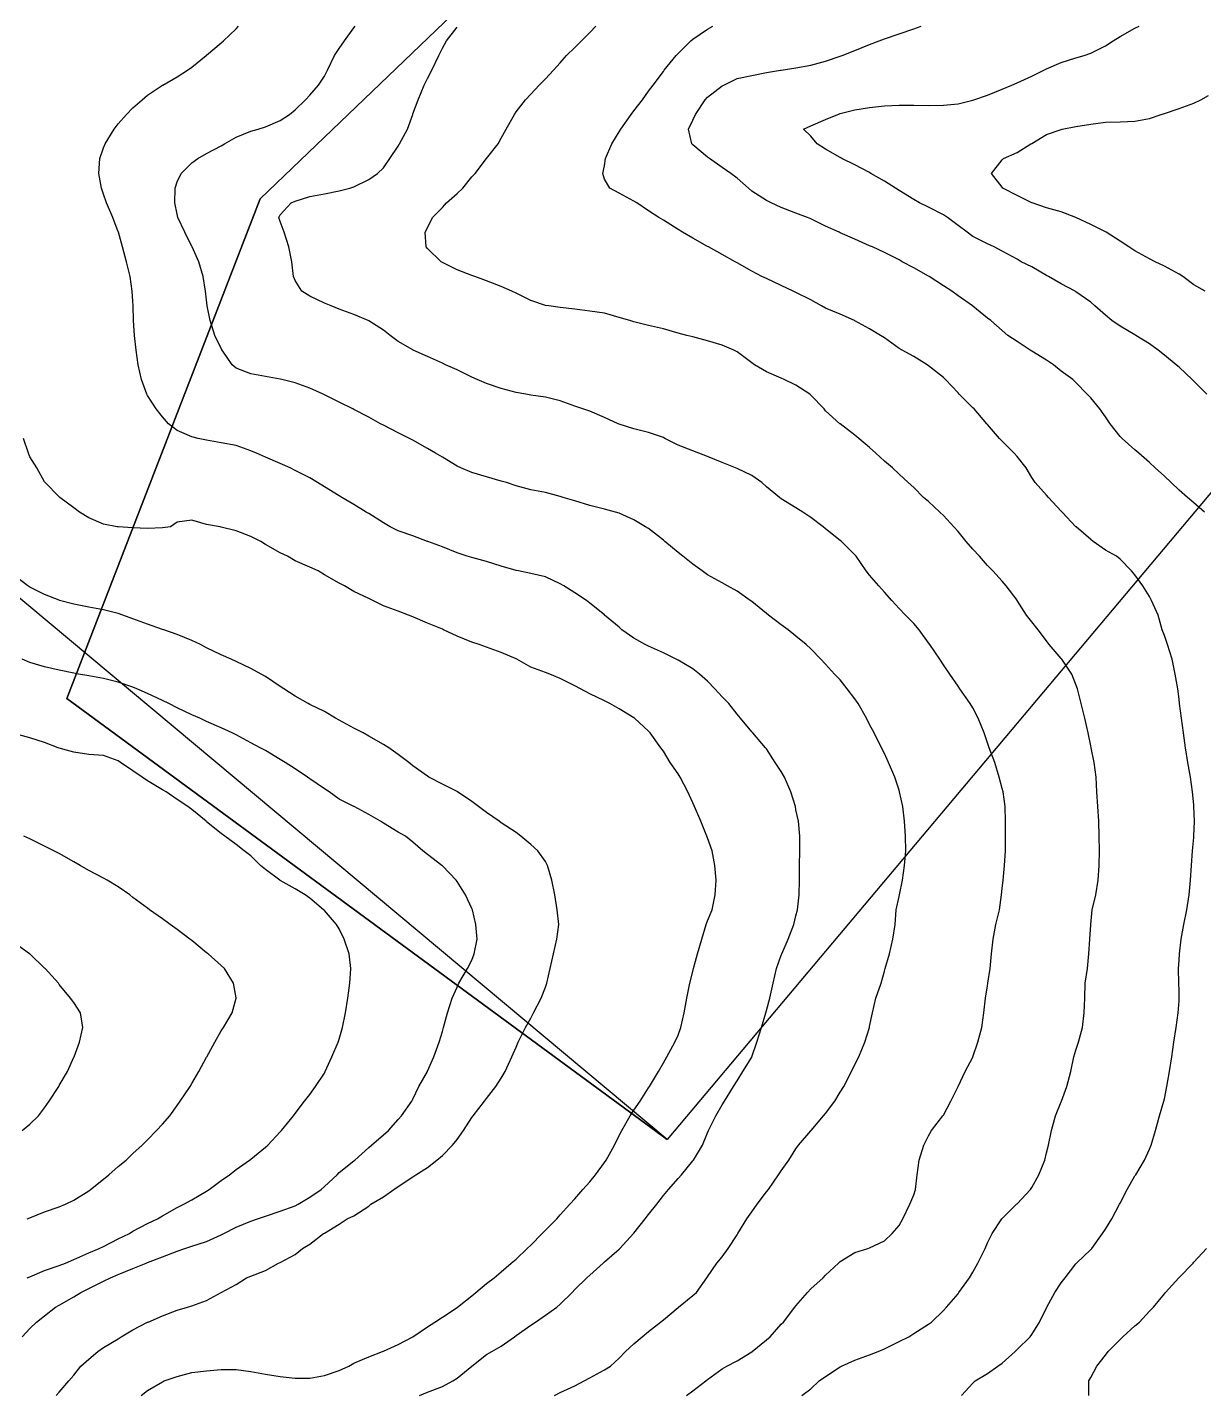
# Model space of a CAD drawing. Extents: x -280806 to 176394, y -263086 to 194114.
# Drawn here: x 23831 to 103868, y -263086 to -169927 of the extents above; entities that cross this region are included whole.
import ezdxf

# ---------------------------------------------------------------- set-up
doc = ezdxf.new("R2010")
doc.units = 0

msp = doc.modelspace()

# ---------------------------------------------------------------- linework, layer by layer
at = {"layer": 'CONTOURS'}
for points in [[(50514.565, -263085.8035, 484632), (51064.9118, -262840.3481, 484632), (52067.521, -262456.5134, 484632), (52784.502, -262083.1639, 484632), (53070.1606, -261903.7891, 484632), (54068.8987, -261080.5243, 484632), (54072.8002, -261077.2934, 484632), (55075.4398, -260294.1403, 484632), (55431.1109, -260077.9152, 484632), (56078.0489, -259718.1293, 484632), (56968.8269, -259075.2756, 484632), (57080.6885, -258997.1249, 484632), (58083.3281, -258280.3572, 484632), (58401.7526, -258072.636, 484632), (59085.9372, -257598.3977, 484632), (59847.0533, -257069.9964, 484632), (60088.5768, -256849.9308, 484632), (60908.0011, -256067.3873, 484632), (61091.2164, -255867.0727, 484632), (61894.5473, -255064.7477, 484632), (62093.856, -254876.0765, 484632), (63001.5504, -254062.1081, 484632), (63096.4651, -253984.6279, 484632), (64099.1047, -253108.9985, 484632), (64149.6406, -253059.499, 484632), (65075.9582, -252056.8594, 484632), (65101.7443, -252025.5564, 484632), (65864.0796, -251054.2198, 484632), (66104.3839, -250748.8102, 484632), (66667.0142, -250051.5802, 484632), (67106.993, -249457.8298, 484632), (67456.6596, -249048.971, 484632), (68109.6326, -248304.7104, 484632), (68347.529, -248046.3314, 484632), (69112.2722, -247109.7115, 484632), (69162.7776, -247043.6918, 484632), (69759.1493, -246041.0522, 484632), (70114.9118, -245194.7446, 484632), (70180.901, -245038.4431, 484632), (70684.705, -244035.8035, 484632), (71117.521, -243291.6343, 484632), (71261.9047, -243033.1639, 484632), (71872.0838, -242030.5243, 484632), (72120.1606, -241648.3356, 484632), (72522.527, -241027.9152, 484632), (73122.8002, -240039.5098, 484632), (73130.3592, -240025.2756, 484632), (73475.8805, -239022.636, 484632), (73786.746, -238019.9964, 484632), (74083.164, -237017.3873, 484632), (74125.4398, -236860.7201, 484632), (74359.8919, -236014.7477, 484632), (74566.973, -235012.1081, 484632), (74805.2352, -234009.499, 484632), (75128.0489, -233105.8889, 484632), (75168.9835, -233006.8594, 484632), (75603.354, -232004.2198, 484632), (75984.2321, -231001.5802, 484632), (76130.6885, -230413.2857, 484632), (76234.7777, -229998.971, 484632), (76338.1354, -228996.3314, 484632), (76360.9954, -227993.6918, 484632), (76369.865, -226991.0522, 484632), (76402.631, -225988.4431, 484632), (76384.404, -224985.8035, 484632), (76294.7318, -223983.1639, 484632), (76130.6885, -223201.23, 484632), (76089.1747, -222980.5243, 484632), (75788.0933, -221977.9152, 484632), (75353.7228, -220975.2756, 484632), (75128.0489, -220596.013, 484632), (74723.9755, -219972.636, 484632), (74125.4398, -219050.8294, 484632), (74059.0543, -218969.9964, 484632), (73194.9463, -217967.3873, 484632), (73122.8002, -217886.5238, 484632), (72358.0874, -216964.7477, 484632), (72120.1606, -216690.5801, 484632), (71566.4304, -215962.1081, 484632), (71117.521, -215503.3841, 484632), (70618.4414, -214959.499, 484632), (70114.9118, -214452.1594, 484632), (69574.8977, -213956.8594, 484632), (69112.2722, -213595.6714, 484632), (68109.6326, -213022.2511, 484632), (67975.7645, -212954.2198, 484632), (67106.993, -212518.6301, 484632), (66104.3839, -212063.4113, 484632), (65864.8111, -211951.5802, 484632), (65101.7443, -211524.7382, 484632), (64275.0962, -210948.971, 484632), (64099.1047, -210760.1474, 484632), (63110.5164, -209946.3314, 484632), (63096.4651, -209935.0843, 484632), (62093.856, -209132.6069, 484632), (61867.1153, -208943.6918, 484632), (61091.2164, -208426.5682, 484632), (60330.9842, -207941.0522, 484632), (60088.5768, -207821.8754, 484632), (59085.9372, -207326.5754, 484632), (58083.3281, -207099.4994, 484632), (57247.3836, -206938.4431, 484632), (57080.6885, -206909.0909, 484632), (56078.0489, -206620.5062, 484632), (55075.4398, -206290.9565, 484632), (54072.8002, -206025.3538, 484632), (53758.1551, -205935.8035, 484632), (53070.1606, -205694.3714, 484632), (52067.521, -205299.625, 484632), (51087.3146, -204933.1639, 484632), (51064.9118, -204924.2638, 484632), (50062.2722, -204543.599, 484632), (49059.6326, -204213.2263, 484632), (48511.7242, -203930.5243, 484632), (48056.993, -203655.168, 484632), (47054.3839, -203015.3928, 484632), (46890.3406, -202927.9152, 484632), (46051.7443, -202418.2896, 484632), (45221.1338, -201925.2756, 484632), (45049.1047, -201823.6553, 484632), (44046.4651, -201214.0553, 484632), (43576.6769, -200922.636, 484632), (43043.856, -200602.5046, 484632), (42041.2164, -200087.2097, 484632), (41705.3878, -199919.9964, 484632), (41038.5768, -199622.9078, 484632), (40035.9372, -199183.5996, 484632), (39416.0654, -198917.3873, 484632), (39033.3281, -198762.8232, 484632), (38030.6885, -198388.8336, 484632), (37028.0489, -198204.7649, 484632), (36025.4398, -198040.0205, 484632), (35448.0266, -197914.7477, 484632), (35022.8002, -197812.3349, 484632), (34020.1606, -197377.3243, 484632), (33434.5483, -196912.1081, 484632), (33017.521, -196435.3704, 484632), (32589.1855, -195909.499, 484632), (32014.9118, -194990.3441, 484632), (31967.424, -194906.8594, 484632), (31593.7392, -193904.2198, 484632), (31376.7826, -192901.5802, 484632), (31223.8339, -191898.971, 484632), (31108.589, -190896.3314, 484632), (31054.7309, -189893.6918, 484632), (31034.2788, -188891.0522, 484632), (31012.2722, -188566.2878, 484632), (30968.2286, -187888.4431, 484632), (30822.9, -186885.8035, 484632), (30567.9958, -185883.1639, 484632), (30295.2302, -184880.5243, 484632), (30020.5445, -183877.9152, 484632), (30009.6326, -183849.8736, 484632), (29656.5828, -182875.2756, 484632), (29223.4925, -181872.636, 484632), (29006.993, -181287.6943, 484632), (28865.7182, -180869.9964, 484632), (28698.3221, -179867.3873, 484632), (28770.6206, -178864.7477, 484632), (29006.993, -178127.9546, 484632), (29116.9039, -177862.1081, 484632), (29732.7828, -176859.499, 484632), (30009.6326, -176490.8738, 484632), (30569.4588, -175856.8594, 484632), (31012.2722, -175399.3546, 484632), (31640.1602, -174854.2198, 484632), (32014.9118, -174547.1033, 484632), (33017.521, -173864.5646, 484632), (33037.3939, -173851.5802, 484632), (34020.1606, -173291.2968, 484632), (34726.7174, -172848.971, 484632), (35022.8002, -172626.9547, 484632), (36006.847, -171846.3314, 484632), (36025.4398, -171831.1524, 484632), (37028.0489, -170982.9245, 484632), (37186.8802, -170843.6918, 484632), (38030.6885, -170023.5055, 484632), (38192.2934, -169841.0522, 484632)], [(59695.019, -263085.8035, 481584), (60088.5768, -262866.0122, 481584), (61091.2164, -262408.2941, 481584), (61707.7963, -262083.1639, 481584), (62093.856, -261870.3221, 481584), (63096.4651, -261319.7923, 481584), (63498.3439, -261080.5243, 481584), (64099.1047, -260536.6392, 481584), (64540.8818, -260077.9152, 481584), (65101.7443, -259554.2383, 481584), (65660.2294, -259075.2756, 481584), (66104.3839, -258713.3561, 481584), (66911.6772, -258072.636, 481584), (67106.993, -257922.4915, 481584), (68109.6326, -257094.2585, 481584), (68140.9356, -257069.9964, 481584), (69112.2722, -256264.349, 481584), (69350.0162, -256067.3873, 481584), (70071.1121, -255064.7477, 481584), (70114.9118, -254999.9167, 481584), (70745.4821, -254062.1081, 481584), (71117.521, -253636.211, 481584), (71519.9789, -253059.499, 481584), (72120.1606, -252128.3045, 481584), (72164.2956, -252056.8594, 481584), (72788.9222, -251054.2198, 481584), (73122.8002, -250560.6571, 481584), (73486.2132, -250051.5802, 481584), (74125.4398, -249216.733, 481584), (74256.6866, -249048.971, 481584), (74949.1922, -248046.3314, 481584), (75128.0489, -247779.8448, 481584), (75633.2549, -247043.6918, 481584), (76130.6885, -246287.5135, 481584), (76307.9297, -246041.0522, 481584), (77133.3281, -245064.7474, 481584), (77154.847, -245038.4431, 481584), (78004.8427, -244035.8035, 481584), (78135.9372, -243871.0591, 481584), (78774.737, -243033.1639, 481584), (79138.5768, -242433.2261, 481584), (79396.8948, -242030.5243, 481584), (79917.036, -241027.9152, 481584), (80141.2164, -240547.5504, 481584), (80403.0091, -240025.2756, 481584), (80816.7142, -239022.636, 481584), (81126.6653, -238019.9964, 481584), (81143.856, -237947.2406, 481584), (81342.2808, -237017.3873, 481584), (81566.4917, -236014.7477, 481584), (81920.2121, -235012.1081, 481584), (82146.4651, -234177.1999, 481584), (82190.0515, -234009.499, 481584), (82486.2562, -233006.8594, 481584), (82722.3847, -232004.2198, 481584), (82875.6382, -231001.5802, 481584), (82958.6047, -229998.971, 481584), (83149.1047, -229108.8026, 481584), (83174.4031, -228996.3314, 481584), (83372.645, -227993.6918, 481584), (83517.1507, -226991.0522, 481584), (83600.2392, -225988.4431, 481584), (83587.2547, -224985.8035, 481584), (83520.2292, -223983.1639, 481584), (83395.7489, -222980.5243, 481584), (83183.3947, -221977.9152, 481584), (83149.1047, -221870.4732, 481584), (82854.546, -220975.2756, 481584), (82428.3137, -219972.636, 481584), (82146.4651, -219375.5938, 481584), (81958.3426, -218969.9964, 481584), (81460.4213, -217967.3873, 481584), (81143.856, -217381.1654, 481584), (80927.9052, -216964.7477, 481584), (80368.902, -215962.1081, 481584), (80141.2164, -215641.6414, 481584), (79623.2088, -214959.499, 481584), (79138.5768, -214345.3574, 481584), (78761.2344, -213956.8594, 481584), (78135.9372, -213280.2643, 481584), (77821.4141, -212954.2198, 481584), (77133.3281, -212250.8328, 481584), (76819.3536, -211951.5802, 481584), (76130.6885, -211383.4634, 481584), (75590.8572, -210948.971, 481584), (75128.0489, -210616.3733, 481584), (74267.5985, -209946.3314, 481584), (74125.4398, -209838.4932, 481584), (73122.8002, -209027.6947, 481584), (73014.6876, -208943.6918, 481584), (72120.1606, -208311.8719, 481584), (71461.3963, -207941.0522, 481584), (71117.521, -207753.9355, 481584), (70114.9118, -207195.3895, 481584), (69747.5974, -206938.4431, 481584), (69112.2722, -206470.9104, 481584), (68431.7148, -205935.8035, 481584), (68109.6326, -205681.2041, 481584), (67211.1127, -204933.1639, 481584), (67106.993, -204840.5657, 481584), (66104.3839, -204057.9002, 481584), (65900.2289, -203930.5243, 481584), (65101.7443, -203464.3937, 481584), (64099.1047, -203004.4505, 481584), (63853.375, -202927.9152, 481584), (63096.4651, -202724.0345, 481584), (62093.856, -202476.0797, 481584), (61091.2164, -202169.3899, 481584), (60286.2701, -201925.2756, 481584), (60088.5768, -201864.8033, 481584), (59085.9372, -201606.089, 481584), (58083.3281, -201403.9457, 481584), (57080.6885, -201146.0544, 481584), (56422.5643, -200922.636, 481584), (56078.0489, -200818.1506, 481584), (55075.4398, -200530.6022, 481584), (54072.8002, -200233.3308, 481584), (53322.535, -199919.9964, 481584), (53070.1606, -199794.5102, 481584), (52067.521, -199185.6418, 481584), (51600.5674, -198917.3873, 481584), (51064.9118, -198594.8784, 481584), (50062.2722, -198039.3499, 481584), (49824.132, -197914.7477, 481584), (49059.6326, -197533.0466, 481584), (48056.993, -197018.7576, 481584), (47859.2998, -196912.1081, 481584), (47054.3839, -196467.8316, 481584), (46051.7443, -195945.4958, 481584), (45974.9652, -195909.499, 481584), (45049.1047, -195447.8489, 481584), (44046.4651, -194949.7447, 481584), (43952.8001, -194906.8594, 481584), (43043.856, -194483.797, 481584), (42041.2164, -194136.0811, 481584), (41138.4598, -193904.2198, 481584), (41038.5768, -193880.8111, 481584), (40035.9372, -193699.7294, 481584), (39033.3281, -193522.854, 481584), (38030.6885, -193133.411, 481584), (37761.7939, -192901.5802, 481584), (37079.621, -191898.971, 481584), (37028.0489, -191800.033, 481584), (36593.6174, -190896.3314, 481584), (36277.296, -189893.6918, 481584), (36071.9522, -188891.0522, 481584), (36025.4398, -188472.7142, 481584), (35957.3474, -187888.4431, 481584), (35802.631, -186885.8035, 481584), (35498.2272, -185883.1639, 481584), (35036.76, -184880.5243, 481584), (35022.8002, -184856.4146, 481584), (34544.7518, -183877.9152, 481584), (34074.1711, -182875.2756, 481584), (34020.1606, -182652.863, 481584), (33858.3727, -181872.636, 481584), (33884.9818, -180869.9964, 481584), (34020.1606, -180450.043, 481584), (34284.6355, -179867.3873, 481584), (35022.8002, -179146.0781, 481584), (35439.5227, -178864.7477, 481584), (36025.4398, -178505.1446, 481584), (37028.0489, -177983.0527, 481584), (37250.6748, -177862.1081, 481584), (38030.6885, -177409.1753, 481584), (39033.3281, -176992.5137, 481584), (39534.0535, -176859.499, 481584), (40035.9372, -176702.5879, 481584), (41038.5768, -176273.399, 481584), (41677.529, -175856.8594, 481584), (42041.2164, -175543.403, 481584), (42744.1766, -174854.2198, 481584), (43043.856, -174533.814, 481584), (43634.4974, -173851.5802, 481584), (44046.4651, -173243.2603, 481584), (44253.211, -172848.971, 481584), (44737.8734, -171846.3314, 481584), (45049.1047, -171365.0827, 481584), (45404.1358, -170843.6918, 481584), (46051.7443, -169957.9126, 481584), (46136.753, -169841.0522, 481584)], [(68682.3823, -263085.8035, 478536), (69112.2722, -262748.3594, 478536), (69988.5113, -262083.1639, 478536), (70114.9118, -261976.1182, 478536), (71117.521, -261254.7175, 478536), (71424.8203, -261080.5243, 478536), (72120.1606, -260720.4031, 478536), (73122.8002, -260101.2019, 478536), (73153.7983, -260077.9152, 478536), (74125.4398, -259296.2861, 478536), (74362.4827, -259075.2756, 478536), (75128.0489, -258211.5029, 478536), (75270.7258, -258072.636, 478536), (76060.2492, -257069.9964, 478536), (76130.6885, -256970.9059, 478536), (76916.6153, -256067.3873, 478536), (77133.3281, -255813.2755, 478536), (77973.6007, -255064.7477, 478536), (78135.9372, -254881.7153, 478536), (79018.3027, -254062.1081, 478536), (79138.5768, -253945.2782, 478536), (80141.2164, -253332.8131, 478536), (81017.5774, -253059.499, 478536), (81143.856, -253019.753, 478536), (82146.4651, -252545.0575, 478536), (82670.965, -252056.8594, 478536), (83149.1047, -251506.6344, 478536), (83393.0666, -251054.2198, 478536), (83878.8264, -250051.5802, 478536), (84151.7443, -249406.9891, 478536), (84261.7771, -249048.971, 478536), (84382.8437, -248046.3314, 478536), (84522.3202, -247043.6918, 478536), (84818.9515, -246041.0522, 478536), (85154.3839, -245394.0838, 478536), (85362.6233, -245038.4431, 478536), (86125.812, -244035.8035, 478536), (86156.993, -243981.4272, 478536), (86673.5071, -243033.1639, 478536), (87159.6326, -242030.5853, 478536), (87159.6631, -242030.5243, 478536), (87645.6058, -241027.9152, 478536), (88162.2722, -240044.2646, 478536), (88171.8734, -240025.2756, 478536), (88508.2812, -239022.636, 478536), (88766.2334, -238019.9964, 478536), (88909.7028, -237017.3873, 478536), (89024.0942, -236014.7477, 478536), (89164.9118, -235186.6366, 478536), (89191.7342, -235012.1081, 478536), (89333.4967, -234009.499, 478536), (89429.783, -233006.8594, 478536), (89554.3548, -232004.2198, 478536), (89739.0941, -231001.5802, 478536), (89986.4088, -229998.971, 478536), (90121.9838, -228996.3314, 478536), (90167.521, -228560.9856, 478536), (90227.4446, -227993.6918, 478536), (90324.7673, -226991.0522, 478536), (90394.8408, -225988.4431, 478536), (90378.0158, -224985.8035, 478536), (90395.298, -223983.1639, 478536), (90367.4698, -222980.5243, 478536), (90228.3895, -221977.9152, 478536), (90167.521, -221746.9073, 478536), (89964.2498, -220975.2756, 478536), (89661.5834, -219972.636, 478536), (89284.8811, -218969.9964, 478536), (89164.9118, -218646.3902, 478536), (88926.6192, -217967.3873, 478536), (88534.2806, -216964.7477, 478536), (88162.2722, -216263.8601, 478536), (87984.7872, -215962.1081, 478536), (87269.574, -214959.499, 478536), (87159.6326, -214792.4686, 478536), (86588.6203, -213956.8594, 478536), (86156.993, -213321.1685, 478536), (85910.8975, -212954.2198, 478536), (85231.3154, -211951.5802, 478536), (85154.3839, -211842.0046, 478536), (84508.3298, -210948.971, 478536), (84151.7443, -210523.1045, 478536), (83588.6568, -209946.3314, 478536), (83149.1047, -209497.7268, 478536), (82646.2152, -208943.6918, 478536), (82146.4651, -208379.0194, 478536), (81763.301, -207941.0522, 478536), (81143.856, -207215.5673, 478536), (80908.4285, -206938.4431, 478536), (80223.6343, -205935.8035, 478536), (80141.2164, -205844.2111, 478536), (79232.0894, -204933.1639, 478536), (79138.5768, -204853.3978, 478536), (78135.9372, -204059.0585, 478536), (77977.045, -203930.5243, 478536), (77133.3281, -203295.4126, 478536), (76593.6492, -202927.9152, 478536), (76130.6885, -202638.5381, 478536), (75128.0489, -202018.1786, 478536), (74998.265, -201925.2756, 478536), (74125.4398, -201202.1681, 478536), (73805.9179, -200922.636, 478536), (73122.8002, -200438.4307, 478536), (72120.1606, -199965.8078, 478536), (72004.9462, -199919.9964, 478536), (71117.521, -199553.2001, 478536), (70114.9118, -199146.0482, 478536), (69518.9364, -198917.3873, 478536), (69112.2722, -198752.7038, 478536), (68109.6326, -198368.5949, 478536), (67215.959, -197914.7477, 478536), (67106.993, -197857.6891, 478536), (66104.3839, -197515.2768, 478536), (65101.7443, -197263.8473, 478536), (64099.1047, -196946.1542, 478536), (64033.3594, -196912.1081, 478536), (63096.4651, -196499.4089, 478536), (62093.856, -196069.4275, 478536), (61627.1462, -195909.499, 478536), (61091.2164, -195707.7518, 478536), (60088.5768, -195355.9212, 478536), (59085.9372, -195104.004, 478536), (58083.3281, -194968.429, 478536), (57749.4502, -194906.8594, 478536), (57080.6885, -194782.5314, 478536), (56078.0489, -194517.3554, 478536), (55075.4398, -194175.0955, 478536), (54434.994, -193904.2198, 478536), (54072.8002, -193751.4845, 478536), (53070.1606, -193247.9854, 478536), (52278.7169, -192901.5802, 478536), (52067.521, -192796.1498, 478536), (51064.9118, -192332.0614, 478536), (50086.8391, -191898.971, 478536), (50062.2722, -191887.1448, 478536), (49059.6326, -191313.5417, 478536), (48509.4686, -190896.3314, 478536), (48056.993, -190552.9742, 478536), (47054.3839, -189906.3106, 478536), (47027.653, -189893.6918, 478536), (46051.7443, -189480.8098, 478536), (45049.1047, -189108.4966, 478536), (44493.4848, -188891.0522, 478536), (44046.4651, -188709.5438, 478536), (43043.856, -188234.3911, 478536), (42516.0034, -187888.4431, 478536), (42041.2164, -187152.3206, 478536), (41927.8003, -186885.8035, 478536), (41817.2189, -185883.1639, 478536), (41614.9231, -184880.5243, 478536), (41295.005, -183877.9152, 478536), (41038.5768, -183137.9827, 478536), (40941.498, -182875.2756, 478536), (41038.5768, -182698.6135, 478536), (41782.9898, -181872.636, 478536), (42041.2164, -181752.5448, 478536), (43043.856, -181449.0554, 478536), (44046.4651, -181270.0769, 478536), (45049.1047, -181062.8129, 478536), (45765.8114, -180869.9964, 478536), (46051.7443, -180773.2529, 478536), (47054.3839, -180279.2635, 478536), (47663.1305, -179867.3873, 478536), (48056.993, -179500.9872, 478536), (48490.7844, -178864.7477, 478536), (49059.6326, -178009.235, 478536), (49161.893, -177862.1081, 478536), (49703.1874, -176859.499, 478536), (50049.1658, -175856.8594, 478536), (50062.2722, -175821.2892, 478536), (50410.933, -174854.2198, 478536), (50840.3657, -173851.5802, 478536), (51064.9118, -173415.259, 478536), (51341.274, -172848.971, 478536), (51833.5565, -171846.3314, 478536), (52067.521, -171332.4082, 478536), (52341.5057, -170843.6918, 478536), (53070.1606, -169912.345, 478536)], [(76532.6892, -263085.8035, 475488), (77133.3281, -262625.7689, 475488), (77702.5116, -262083.1639, 475488), (78135.9372, -261788.6662, 475488), (79138.5768, -261135.6322, 475488), (79238.4598, -261080.5243, 475488), (80141.2164, -260672.4581, 475488), (81143.856, -260312.855, 475488), (81714.4721, -260077.9152, 475488), (82146.4651, -259892.8406, 475488), (83149.1047, -259397.8454, 475488), (83800.6147, -259075.2756, 475488), (84151.7443, -258855.149, 475488), (85154.3839, -258220.8907, 475488), (85358.417, -258072.636, 475488), (86156.993, -257298.3221, 475488), (86371.176, -257069.9964, 475488), (87159.6326, -256148.1593, 475488), (87220.044, -256067.3873, 475488), (87939.4025, -255064.7477, 475488), (88162.2722, -254676.402, 475488), (88499.2591, -254062.1081, 475488), (89002.362, -253059.499, 475488), (89164.9118, -252671.0009, 475488), (89476.5394, -252056.8594, 475488), (90130.3658, -251054.2198, 475488), (90167.521, -251016.1807, 475488), (91131.7862, -250051.5802, 475488), (91170.1606, -250021.344, 475488), (92083.2804, -249048.971, 475488), (92172.8002, -248912.573, 475488), (92666.3933, -248046.3314, 475488), (93053.6417, -247043.6918, 475488), (93175.4398, -246552.3542, 475488), (93320.1893, -246041.0522, 475488), (93522.1802, -245038.4431, 475488), (93794.3057, -244035.8035, 475488), (94178.0489, -243087.3574, 475488), (94202.5548, -243033.1639, 475488), (94569.7169, -242030.5243, 475488), (94843.5797, -241027.9152, 475488), (95040.4195, -240025.2756, 475488), (95180.6885, -239555.9141, 475488), (95364.1781, -239022.636, 475488), (95622.2827, -238019.9964, 475488), (95741.0938, -237017.3873, 475488), (95775.2618, -236014.7477, 475488), (95813.4228, -235012.1081, 475488), (95955.8863, -234009.499, 475488), (96060.9204, -233006.8594, 475488), (96127.9154, -232004.2198, 475488), (96183.3281, -231029.195, 475488), (96184.9435, -231001.5802, 475488), (96281.9614, -229998.971, 475488), (96525.4966, -228996.3314, 475488), (96701.7014, -227993.6918, 475488), (96770.4034, -226991.0522, 475488), (96772.9332, -225988.4431, 475488), (96768.2698, -224985.8035, 475488), (96737.2411, -223983.1639, 475488), (96665.8265, -222980.5243, 475488), (96612.456, -221977.9152, 475488), (96559.7256, -220975.2756, 475488), (96420.1577, -219972.636, 475488), (96210.5162, -218969.9964, 475488), (96183.3281, -218843.8397, 475488), (96008.4034, -217967.3873, 475488), (95785.8689, -216964.7477, 475488), (95539.621, -215962.1081, 475488), (95285.875, -214959.499, 475488), (95180.6885, -214659.8806, 475488), (94890.9761, -213956.8594, 475488), (94219.9894, -212954.2198, 475488), (94178.0489, -212902.6781, 475488), (93368.9268, -211951.5802, 475488), (93175.4398, -211703.1377, 475488), (92602.751, -210948.971, 475488), (92172.8002, -210409.6274, 475488), (91816.0013, -209946.3314, 475488), (91177.4758, -208943.6918, 475488), (91170.1606, -208933.3286, 475488), (90425.2903, -207941.0522, 475488), (90167.521, -207634.5758, 475488), (89532.8359, -206938.4431, 475488), (89164.9118, -206572.7136, 475488), (88623.8004, -205935.8035, 475488), (88162.2722, -205447.7273, 475488), (87721.0133, -204933.1639, 475488), (87159.6326, -204246.7238, 475488), (86878.1803, -203930.5243, 475488), (86156.993, -203154.4121, 475488), (85923.9125, -202927.9152, 475488), (85154.3839, -202217.7007, 475488), (84805.4489, -201925.2756, 475488), (84151.7443, -201264.3473, 475488), (83772.055, -200922.636, 475488), (83149.1047, -200352.599, 475488), (82705.5598, -199919.9964, 475488), (82146.4651, -199454.0182, 475488), (81564.419, -198917.3873, 475488), (81143.856, -198542.8186, 475488), (80411.0558, -197914.7477, 475488), (80141.2164, -197690.1406, 475488), (79138.5768, -196925.245, 475488), (79119.984, -196912.1081, 475488), (78135.9372, -196034.2231, 475488), (78039.4985, -195909.499, 475488), (77133.3281, -194962.9426, 475488), (77068.0094, -194906.8594, 475488), (76130.6885, -194284.8845, 475488), (75329.9179, -193904.2198, 475488), (75128.0489, -193807.5067, 475488), (74125.4398, -193380.4514, 475488), (73312.02, -192901.5802, 475488), (73122.8002, -192764.3592, 475488), (72120.1606, -192011.5946, 475488), (71898.3576, -191898.971, 475488), (71117.521, -191571.3415, 475488), (70114.9118, -191261.5123, 475488), (69112.2722, -191002.6762, 475488), (68709.0828, -190896.3314, 475488), (68109.6326, -190746.7966, 475488), (67106.993, -190461.199, 475488), (66104.3839, -190220.1326, 475488), (65101.7443, -189971.3549, 475488), (64818.2498, -189893.6918, 475488), (64099.1047, -189684.7819, 475488), (63096.4651, -189394.7342, 475488), (62093.856, -189257.6047, 475488), (61091.2164, -189123.2489, 475488), (60088.5768, -189006.9677, 475488), (59317.5242, -188891.0522, 475488), (59085.9372, -188853.8666, 475488), (58083.3281, -188518.6171, 475488), (57080.6885, -188028.8035, 475488), (56804.2044, -187888.4431, 475488), (56078.0489, -187577.6081, 475488), (55075.4398, -187178.7163, 475488), (54271.8346, -186885.8035, 475488), (54072.8002, -186812.2858, 475488), (53070.1606, -186425.3726, 475488), (52067.521, -185926.537, 475488), (51985.7431, -185883.1639, 475488), (51064.9118, -184988.1187, 475488), (50970.3629, -184880.5243, 475488), (50897.4852, -183877.9152, 475488), (51064.9118, -183570.9816, 475488), (51390.2554, -182875.2756, 475488), (52067.521, -182185.4827, 475488), (52351.8994, -181872.636, 475488), (53070.1606, -181245.9977, 475488), (53455.0315, -180869.9964, 475488), (54072.8002, -180114.6106, 475488), (54296.6148, -179867.3873, 475488), (55073.2757, -178864.7477, 475488), (55075.4398, -178861.7606, 475488), (55854.2647, -177862.1081, 475488), (56078.0489, -177479.1574, 475488), (56419.2115, -176859.499, 475488), (56970.6252, -175856.8594, 475488), (57080.6885, -175678.8866, 475488), (57715.3126, -174854.2198, 475488), (58083.3281, -174478.4623, 475488), (58659.6744, -173851.5802, 475488), (59085.9372, -173423.519, 475488), (59626.439, -172848.971, 475488), (60088.5768, -172345.9291, 475488), (60519.2287, -171846.3314, 475488), (61091.2164, -171295.4969, 475488), (61532.262, -170843.6918, 475488), (62093.856, -170281.1834, 475488), (62501.3736, -169841.0522, 475488)], [(87394.3591, -263085.8035, 472440), (88162.2722, -262239.0691, 472440), (88325.706, -262083.1639, 472440), (89164.9118, -261570.7342, 472440), (89871.743, -261080.5243, 472440), (90167.521, -260867.6215, 472440), (91040.9558, -260077.9152, 472440), (91170.1606, -259952.3071, 472440), (92063.255, -259075.2756, 472440), (92172.8002, -258915.6214, 472440), (92696.1113, -258072.636, 472440), (93175.4398, -257099.2572, 472440), (93190.8626, -257069.9964, 472440), (93750.445, -256067.3873, 472440), (94178.0489, -255397.1321, 472440), (94446.7606, -255064.7477, 472440), (95180.6885, -254108.4377, 472440), (95216.9597, -254062.1081, 472440), (96183.3281, -253139.9662, 472440), (96250.567, -253059.499, 472440), (96989.3717, -252056.8594, 472440), (97185.9372, -251752.5166, 472440), (97619.759, -251054.2198, 472440), (98147.3374, -250051.5802, 472440), (98188.5768, -249970.8996, 472440), (98666.107, -249048.971, 472440), (99191.2164, -248120.8246, 472440), (99245.928, -248046.3314, 472440), (99844.2199, -247043.6918, 472440), (100193.856, -246310.9831, 472440), (100292.7026, -246041.0522, 472440), (100591.62, -245038.4431, 472440), (100861.0937, -244035.8035, 472440), (101164.3087, -243033.1639, 472440), (101196.4651, -242887.9572, 472440), (101371.7861, -242030.5243, 472440), (101542.5655, -241027.9152, 472440), (101699.568, -240025.2756, 472440), (101832.6742, -239022.636, 472440), (101989.5547, -238019.9964, 472440), (102140.2174, -237017.3873, 472440), (102199.1047, -236212.0142, 472440), (102213.0036, -236014.7477, 472440), (102199.1047, -235491.1318, 472440), (102186.4555, -235012.1081, 472440), (102167.5579, -234009.499, 472440), (102199.1047, -233439.8278, 472440), (102221.6599, -233006.8594, 472440), (102342.3912, -232004.2198, 472440), (102515.3652, -231001.5802, 472440), (102718.8497, -229998.971, 472440), (102874.511, -228996.3314, 472440), (102981.0996, -227993.6918, 472440), (103053.2458, -226991.0522, 472440), (103119.875, -225988.4431, 472440), (103201.7443, -225079.8038, 472440), (103210.3397, -224985.8035, 472440), (103256.5169, -223983.1639, 472440), (103213.0524, -222980.5243, 472440), (103201.7443, -222850.8319, 472440), (103115.0897, -221977.9152, 472440), (102967.1398, -220975.2756, 472440), (102790.2948, -219972.636, 472440), (102628.7813, -218969.9964, 472440), (102488.2685, -217967.3873, 472440), (102358.5151, -216964.7477, 472440), (102234.3091, -215962.1081, 472440), (102199.1047, -215656.5766, 472440), (102119.1862, -214959.499, 472440), (101933.1972, -213956.8594, 472440), (101721.3307, -212954.2198, 472440), (101415.403, -211951.5802, 472440), (101196.4651, -211342.1021, 472440), (101048.6066, -210948.971, 472440), (100770.0194, -209946.3314, 472440), (100332.5705, -208943.6918, 472440), (100193.856, -208684.307, 472440), (99737.0522, -207941.0522, 472440), (99191.2164, -207203.5582, 472440), (98953.381, -206938.4431, 472440), (98188.5768, -206129.0772, 472440), (97931.8742, -205935.8035, 472440), (97185.9372, -205520.0868, 472440), (96360.6302, -204933.1639, 472440), (96183.3281, -204802.0999, 472440), (95187.8513, -203930.5243, 472440), (95180.6885, -203923.453, 472440), (94239.3442, -202927.9152, 472440), (94178.0489, -202860.5849, 472440), (93315.0686, -201925.2756, 472440), (93175.4398, -201767.4806, 472440), (92408.2582, -200922.636, 472440), (92172.8002, -200565.7762, 472440), (91792.4402, -199919.9964, 472440), (91170.1606, -199139.6474, 472440), (90969.2364, -198917.3873, 472440), (90167.521, -198108.4176, 472440), (89980.6176, -197914.7477, 472440), (89164.9118, -196967.5817, 472440), (89115.7171, -196912.1081, 472440), (88252.8283, -195909.499, 472440), (88162.2722, -195829.5804, 472440), (87244.7328, -194906.8594, 472440), (87159.6326, -194820.5705, 472440), (86303.1142, -193904.2198, 472440), (86156.993, -193772.4547, 472440), (85154.3839, -192968.5447, 472440), (85051.8797, -192901.5802, 472440), (84151.7443, -192333.4025, 472440), (83349.785, -191898.971, 472440), (83149.1047, -191786.8046, 472440), (82146.4651, -191074.0603, 472440), (81872.1451, -190896.3314, 472440), (81143.856, -190463.9117, 472440), (80141.2164, -189903.6283, 472440), (80122.837, -189893.6918, 472440), (79138.5768, -189456.4562, 472440), (78135.9372, -189042.9341, 472440), (77859.636, -188891.0522, 472440), (77133.3281, -188487.7409, 472440), (76130.6885, -187977.6276, 472440), (75944.2118, -187888.4431, 472440), (75128.0489, -187499.0306, 472440), (74125.4398, -187028.8766, 472440), (73815.7325, -186885.8035, 472440), (73122.8002, -186523.3658, 472440), (72120.1606, -185957.5351, 472440), (71985.4999, -185883.1639, 472440), (71117.521, -185391.1862, 472440), (70188.3077, -184880.5243, 472440), (70114.9118, -184837.4866, 472440), (69112.2722, -184275.5878, 472440), (68410.836, -183877.9152, 472440), (68109.6326, -183687.8419, 472440), (67106.993, -183054.3456, 472440), (66791.8908, -182875.2756, 472440), (66104.3839, -182412.7721, 472440), (65305.8994, -181872.636, 472440), (65101.7443, -181754.9832, 472440), (64099.1047, -181220.5469, 472440), (63470.5157, -180869.9964, 472440), (63096.4651, -180271.1558, 472440), (62979.239, -179867.3873, 472440), (63096.4651, -179344.1371, 472440), (63176.0179, -178864.7477, 472440), (63608.6815, -177862.1081, 472440), (64099.1047, -177047.8044, 472440), (64202.3405, -176859.499, 472440), (64911.8844, -175856.8594, 472440), (65101.7443, -175611.4649, 472440), (65690.7094, -174854.2198, 472440), (66104.3839, -174262.8163, 472440), (66402.7526, -173851.5802, 472440), (67106.993, -172929.0725, 472440), (67166.7338, -172848.971, 472440), (67970.6134, -171846.3314, 472440), (68109.6326, -171709.5372, 472440), (68971.668, -170843.6918, 472440), (69112.2722, -170732.0131, 472440), (70114.9118, -170039.6904, 472440), (70467.1997, -169841.0522, 472440)], [(103923.7546, -202927.9152, 469392), (103201.7443, -202308.1654, 469392), (102780.5717, -201925.2756, 469392), (102199.1047, -201442.5029, 469392), (101656.0426, -200922.636, 469392), (101196.4651, -200481.7123, 469392), (100564.3709, -199919.9964, 469392), (100193.856, -199557.0101, 469392), (99464.0429, -198917.3873, 469392), (99191.2164, -198680.2224, 469392), (98325.7673, -197914.7477, 469392), (98188.5768, -197777.3134, 469392), (97513.1705, -196912.1081, 469392), (97185.9372, -196443.2342, 469392), (96812.4962, -195909.499, 469392), (96183.3281, -195151.4614, 469392), (95947.9006, -194906.8594, 469392), (95180.6885, -194110.3865, 469392), (94957.7578, -193904.2198, 469392), (94178.0489, -193325.4655, 469392), (93644.9537, -192901.5802, 469392), (93175.4398, -192590.1965, 469392), (92172.8002, -191967.551, 469392), (92059.2926, -191898.971, 469392), (91170.1606, -191320.3082, 469392), (90542.3945, -190896.3314, 469392), (90167.521, -190563.6118, 469392), (89377.8756, -189893.6918, 469392), (89164.9118, -189735.3787, 469392), (88162.2722, -188918.088, 469392), (88131.0912, -188891.0522, 469392), (87159.6326, -188195.4682, 469392), (86744.1293, -187888.4431, 469392), (86156.993, -187515.4898, 469392), (85182.0293, -186885.8035, 469392), (85154.3839, -186869.5882, 469392), (84151.7443, -186310.3411, 469392), (83366.8234, -185883.1639, 469392), (83149.1047, -185752.679, 469392), (82146.4651, -185253.569, 469392), (81338.8975, -184880.5243, 469392), (81143.856, -184790.9436, 469392), (80141.2164, -184349.5627, 469392), (79138.5768, -183909.7973, 469392), (79062.2244, -183877.9152, 469392), (78135.9372, -183463.2348, 469392), (77133.3281, -182958.486, 469392), (76925.3021, -182875.2756, 469392), (76130.6885, -182577.6994, 469392), (75128.0489, -182192.4931, 469392), (74442.7975, -181872.636, 469392), (74125.4398, -181708.044, 469392), (73122.8002, -181075.4011, 469392), (72900.5095, -180869.9964, 469392), (72120.1606, -180202.2101, 469392), (71707.4918, -179867.3873, 469392), (71117.521, -179457.6446, 469392), (70255.6685, -178864.7477, 469392), (70114.9118, -178763.1578, 469392), (69112.2722, -177925.6284, 469392), (69049.0567, -177862.1081, 469392), (68806.9236, -176859.499, 469392), (69112.2722, -176250.1123, 469392), (69300.7301, -175856.8594, 469392), (69961.0183, -174854.2198, 469392), (70114.9118, -174690.2374, 469392), (71117.521, -173912.1744, 469392), (71231.7295, -173851.5802, 469392), (72120.1606, -173399.5008, 469392), (73122.8002, -173209.519, 469392), (74125.4398, -173006.1259, 469392), (75071.2951, -172848.971, 469392), (75128.0489, -172839.7661, 469392), (76130.6885, -172687.3051, 469392), (77133.3281, -172505.0347, 469392), (78135.9372, -172239.0967, 469392), (79138.5768, -171896.2577, 469392), (79272.5974, -171846.3314, 469392), (80141.2164, -171500.9321, 469392), (81143.856, -171086.2822, 469392), (81787.4107, -170843.6918, 469392), (82146.4651, -170713.2984, 469392), (83149.1047, -170371.9834, 469392), (84151.7443, -170032.7714, 469392), (84653.5366, -169841.0522, 469392)], [(104075.7583, -194906.8594, 466344), (103201.7443, -194015.0755, 466344), (103087.7491, -193904.2198, 466344), (102199.1047, -193071.5062, 466344), (102010.6774, -192901.5802, 466344), (101196.4651, -192245.8944, 466344), (100773.9209, -191898.971, 466344), (100193.856, -191478.0727, 466344), (99266.7458, -190896.3314, 466344), (99191.2164, -190851.3734, 466344), (98188.5768, -190275.8501, 466344), (97630.6099, -189893.6918, 466344), (97185.9372, -189526.4078, 466344), (96472.7662, -188891.0522, 466344), (96183.3281, -188642.9146, 466344), (95180.6885, -187928.189, 466344), (95119.0579, -187888.4431, 466344), (94178.0489, -187383.3895, 466344), (93314.9772, -186885.8035, 466344), (93175.4398, -186815.5776, 466344), (92172.8002, -186232.4647, 466344), (91450.6985, -185883.1639, 466344), (91170.1606, -185720.2788, 466344), (90167.521, -185156.094, 466344), (89624.6112, -184880.5243, 466344), (89164.9118, -184655.5514, 466344), (88162.2722, -184161.1354, 466344), (87784.625, -183877.9152, 466344), (87159.6326, -183411.0835, 466344), (86439.2074, -182875.2756, 466344), (86156.993, -182699.7718, 466344), (85154.3839, -182178.259, 466344), (84546.125, -181872.636, 466344), (84151.7443, -181649.2176, 466344), (83149.1047, -181033.3997, 466344), (82893.7128, -180869.9964, 466344), (82146.4651, -180401.153, 466344), (81232.1261, -179867.3873, 466344), (81143.856, -179816.821, 466344), (80141.2164, -179292.1382, 466344), (79249.463, -178864.7477, 466344), (79138.5768, -178798.6366, 466344), (78135.9372, -178215.9504, 466344), (77561.2063, -177862.1081, 466344), (77133.3281, -177331.7561, 466344), (76630.8653, -176859.499, 466344), (77133.3281, -176631.1123, 466344), (78135.9372, -176199.8508, 466344), (78967.2182, -175856.8594, 466344), (79138.5768, -175802.6659, 466344), (80141.2164, -175551.0535, 466344), (81143.856, -175378.5367, 466344), (82146.4651, -175269.5402, 466344), (83149.1047, -175214.0362, 466344), (84151.7443, -175221.0466, 466344), (85154.3839, -175245.9487, 466344), (86156.993, -175231.4098, 466344), (87159.6326, -175125.0346, 466344), (88162.2722, -174878.9695, 466344), (88242.0384, -174854.2198, 466344), (89164.9118, -174535.2161, 466344), (90167.521, -174125.0162, 466344), (90810.2222, -173851.5802, 466344), (91170.1606, -173694.7606, 466344), (92172.8002, -173249.2649, 466344), (92999.1434, -172848.971, 466344), (93175.4398, -172754.1478, 466344), (94178.0489, -172318.6495, 466344), (95180.6885, -172003.3949, 466344), (95734.7539, -171846.3314, 466344), (96183.3281, -171687.9878, 466344), (97185.9372, -171173.4245, 466344), (97708.7302, -170843.6918, 466344), (98188.5768, -170558.0942, 466344), (99191.2164, -169991.8978, 466344), (99481.7213, -169841.0522, 466344)], [(103979.8987, -187888.4431, 463296), (103201.7443, -187457.8522, 463296), (102455.3196, -186885.8035, 463296), (102199.1047, -186720.6019, 463296), (101196.4651, -186175.1928, 463296), (100572.3566, -185883.1639, 463296), (100193.856, -185687.8176, 463296), (99191.2164, -185141.1283, 463296), (98782.7844, -184880.5243, 463296), (98188.5768, -184493.7026, 463296), (97231.3524, -183877.9152, 463296), (97185.9372, -183850.8794, 463296), (96183.3281, -183353.8421, 463296), (95180.6885, -182876.891, 463296), (95176.848, -182875.2756, 463296), (94178.0489, -182476.963, 463296), (93175.4398, -182208.3427, 463296), (92196.9708, -181872.636, 463296), (92172.8002, -181864.4674, 463296), (91170.1606, -181367.0033, 463296), (90216.4718, -180869.9964, 463296), (90167.521, -180799.9534, 463296), (89432.7701, -179867.3873, 463296), (90167.521, -178955.7305, 463296), (90253.3222, -178864.7477, 463296), (91170.1606, -178450.7378, 463296), (92117.1437, -177862.1081, 463296), (92172.8002, -177832.1158, 463296), (93175.4398, -177228.7032, 463296), (94178.0489, -176877.2383, 463296), (94253.2735, -176859.499, 463296), (95180.6885, -176666.0729, 463296), (96183.3281, -176510.442, 463296), (97185.9372, -176380.902, 463296), (98188.5768, -176363.7418, 463296), (99191.2164, -176323.9654, 463296), (100193.856, -176130.0821, 463296), (100982.8308, -175856.8594, 463296), (101196.4651, -175789.7424, 463296), (102199.1047, -175460.467, 463296), (103201.7443, -175081.4482, 463296), (103681.7434, -174854.2198, 463296), (104204.3839, -174559.8439, 463296)], [(31577.1886, -263085.8035, 487680), (32014.9118, -262735.2835, 487680), (33017.521, -262136.0467, 487680), (33135.8443, -262083.1639, 487680), (34020.1606, -261775.1635, 487680), (35022.8002, -261514.1328, 487680), (36025.4398, -261389.622, 487680), (37028.0489, -261298.5173, 487680), (38030.6885, -261311.197, 487680), (39033.3281, -261439.3958, 487680), (40035.9372, -261630.2616, 487680), (41038.5768, -261779.2174, 487680), (42041.2164, -261890.9875, 487680), (43043.856, -261886.3241, 487680), (44046.4651, -261715.2094, 487680), (45049.1047, -261382.2458, 487680), (45701.9863, -261080.5243, 487680), (46051.7443, -260877.4056, 487680), (47054.3839, -260437.7621, 487680), (48005.1161, -260077.9152, 487680), (48056.993, -260059.5967, 487680), (49059.6326, -259610.4739, 487680), (50062.2722, -259075.6109, 487680), (50062.8209, -259075.2756, 487680), (51064.9118, -258397.0956, 487680), (51553.171, -258072.636, 487680), (52067.521, -257751.4073, 487680), (53070.1606, -257093.6489, 487680), (53102.1341, -257069.9964, 487680), (54072.8002, -256298.8524, 487680), (54346.3582, -256067.3873, 487680), (55075.4398, -255461.5058, 487680), (55591.1918, -255064.7477, 487680), (56078.0489, -254648.6957, 487680), (56758.3015, -254062.1081, 487680), (57080.6885, -253789.0073, 487680), (57848.6626, -253059.499, 487680), (58083.3281, -252833.4288, 487680), (58860.8424, -252056.8594, 487680), (59085.9372, -251814.9396, 487680), (59868.1759, -251054.2198, 487680), (60088.5768, -250782.8868, 487680), (60740.8488, -250051.5802, 487680), (61091.2164, -249683.1989, 487680), (61635.3149, -249048.971, 487680), (62093.856, -248525.7209, 487680), (62484.3962, -248046.3314, 487680), (63096.4651, -247216.0562, 487680), (63212.3501, -247043.6918, 487680), (63771.4447, -246041.0522, 487680), (64099.1047, -245372.8087, 487680), (64280.2474, -245038.4431, 487680), (64847.5106, -244035.8035, 487680), (65101.7443, -243645.9643, 487680), (65517.6439, -243033.1639, 487680), (66104.3839, -242137.9358, 487680), (66171.8666, -242030.5243, 487680), (66770.7072, -241027.9152, 487680), (67106.993, -240429.1051, 487680), (67344.5846, -240025.2756, 487680), (67897.7662, -239022.636, 487680), (68109.6326, -238535.2303, 487680), (68294.951, -238019.9964, 487680), (68532.695, -237017.3873, 487680), (68698.6891, -236014.7477, 487680), (68909.0316, -235012.1081, 487680), (69112.2722, -234197.4996, 487680), (69157.0778, -234009.499, 487680), (69430.6663, -233006.8594, 487680), (69713.4902, -232004.2198, 487680), (70011.5846, -231001.5802, 487680), (70114.9118, -230765.7869, 487680), (70417.9135, -229998.971, 487680), (70632.127, -228996.3314, 487680), (70693.3308, -227993.6918, 487680), (70618.5634, -226991.0522, 487680), (70424.7106, -225988.4431, 487680), (70114.9118, -225107.0225, 487680), (70067.5154, -224985.8035, 487680), (69646.1904, -223983.1639, 487680), (69219.4094, -222980.5243, 487680), (69112.2722, -222714.7082, 487680), (68780.6194, -221977.9152, 487680), (68260.0819, -220975.2756, 487680), (68109.6326, -220742.4694, 487680), (67566.9058, -219972.636, 487680), (67106.993, -219216.3358, 487680), (66944.9918, -218969.9964, 487680), (66208.717, -217967.3873, 487680), (66104.3839, -217855.9219, 487680), (65135.9429, -216964.7477, 487680), (65101.7443, -216941.5829, 487680), (64099.1047, -216327.929, 487680), (63470.7595, -215962.1081, 487680), (63096.4651, -215774.1684, 487680), (62093.856, -215296.3334, 487680), (61468.2235, -214959.499, 487680), (61091.2164, -214766.8958, 487680), (60088.5768, -214261.8727, 487680), (59375.9239, -213956.8594, 487680), (59085.9372, -213846.095, 487680), (58083.3281, -213476.8603, 487680), (57137.107, -212954.2198, 487680), (57080.6885, -212927.7936, 487680), (56078.0489, -212487.2357, 487680), (55075.4398, -212128.0289, 487680), (54568.9231, -211951.5802, 487680), (54072.8002, -211787.7806, 487680), (53070.1606, -211367.9491, 487680), (52143.3247, -210948.971, 487680), (52067.521, -210910.5662, 487680), (51064.9118, -210482.749, 487680), (50062.2722, -210062.5822, 487680), (49754.1804, -209946.3314, 487680), (49059.6326, -209684.0815, 487680), (48056.993, -209313.9324, 487680), (47343.822, -208943.6918, 487680), (47054.3839, -208818.4495, 487680), (46051.7443, -208338.2371, 487680), (45406.0255, -207941.0522, 487680), (45049.1047, -207773.1379, 487680), (44046.4651, -207200.9674, 487680), (43614.1978, -206938.4431, 487680), (43043.856, -206688.7814, 487680), (42041.2164, -206237.0374, 487680), (41524.2451, -205935.8035, 487680), (41038.5768, -205703.1802, 487680), (40035.9372, -205127.413, 487680), (39720.1034, -204933.1639, 487680), (39033.3281, -204586.5758, 487680), (38030.6885, -204207.5266, 487680), (37028.0489, -203945.1852, 487680), (36947.9474, -203930.5243, 487680), (36025.4398, -203783.5802, 487680), (35022.8002, -203481.7368, 487680), (34020.1606, -203611.5816, 487680), (33572.1046, -203930.5243, 487680), (33017.521, -204010.5038, 487680), (32014.9118, -204036.93, 487680), (31012.2722, -204005.0174, 487680), (30009.6326, -203937.9005, 487680), (29945.4113, -203930.5243, 487680), (29006.993, -203751.9725, 487680), (28004.3839, -203309.7077, 487680), (27385.9447, -202927.9152, 487680), (27001.7443, -202647.8954, 487680), (26035.1626, -201925.2756, 487680), (25999.1047, -201896.8073, 487680), (25032.5839, -200922.636, 487680), (24996.4651, -200878.0742, 487680), (24466.5398, -199919.9964, 487680), (23993.856, -199169.2435, 487680), (23910.4932, -198917.3873, 487680), (23560.8266, -197914.7477, 487680)], [(25780.1974, -263085.8035, 490728), (25999.1047, -262851.5647, 490728), (26647.7801, -262083.1639, 490728), (27001.7443, -261695.4583, 490728), (27474.9768, -261080.5243, 490728), (28004.3839, -260598.4222, 490728), (28618.3426, -260077.9152, 490728), (29006.993, -259809.4474, 490728), (30009.6326, -259218.623, 490728), (30222.8707, -259075.2756, 490728), (31012.2722, -258615.9115, 490728), (32014.9118, -258085.4986, 490728), (32052.1584, -258072.636, 490728), (33017.521, -257644.5749, 490728), (34020.1606, -257260.6183, 490728), (34727.7842, -257069.9964, 490728), (35022.8002, -256961.2133, 490728), (36025.4398, -256618.2218, 490728), (37007.3834, -256067.3873, 490728), (37028.0489, -256059.0358, 490728), (38030.6885, -255521.8562, 490728), (38751.6929, -255064.7477, 490728), (39033.3281, -254951.8193, 490728), (40035.9372, -254572.3128, 490728), (40915.59, -254062.1081, 490728), (41038.5768, -254017.0891, 490728), (42041.2164, -253470.6437, 490728), (42542.7953, -253059.499, 490728), (43043.856, -252782.6186, 490728), (43973.8313, -252056.8594, 490728), (44046.4651, -252013.3644, 490728), (45049.1047, -251415.4992, 490728), (45599.0249, -251054.2198, 490728), (46051.7443, -250843.0848, 490728), (47054.3839, -250176.853, 490728), (47196.2378, -250051.5802, 490728), (48056.993, -249551.952, 490728), (48762.727, -249048.971, 490728), (49059.6326, -248850.6377, 490728), (50062.2722, -248182.4856, 490728), (50268.317, -248046.3314, 490728), (51064.9118, -247542.1313, 490728), (51689.3556, -247043.6918, 490728), (52067.521, -246746.8471, 490728), (52750.273, -246041.0522, 490728), (53070.1606, -245646.3058, 490728), (53501.1173, -245038.4431, 490728), (54072.8002, -244157.4492, 490728), (54166.2518, -244035.8035, 490728), (54939.3466, -243033.1639, 490728), (55075.4398, -242846.6568, 490728), (55717.8972, -242030.5243, 490728), (56078.0489, -241464.4498, 490728), (56331.8254, -241027.9152, 490728), (56802.3146, -240025.2756, 490728), (57080.6885, -239365.7798, 490728), (57234.0029, -239022.636, 490728), (57735.4294, -238019.9964, 490728), (58083.3281, -237391.2245, 490728), (58280.7775, -237017.3873, 490728), (58794.2131, -236014.7477, 490728), (59085.9372, -235281.1246, 490728), (59181.7663, -235012.1081, 490728), (59410.854, -234009.499, 490728), (59632.6265, -233006.8594, 490728), (59852.0825, -232004.2198, 490728), (59998.417, -231001.5802, 490728), (59888.2013, -229998.971, 490728), (59725.9867, -228996.3314, 490728), (59512.7182, -227993.6918, 490728), (59212.4597, -226991.0522, 490728), (59085.9372, -226720.1155, 490728), (58556.1338, -225988.4431, 490728), (58083.3281, -225552.701, 490728), (57401.3381, -224985.8035, 490728), (57080.6885, -224750.5284, 490728), (56078.0489, -224083.626, 490728), (55923.6372, -223983.1639, 490728), (55075.4398, -223377.0996, 490728), (54528.0494, -222980.5243, 490728), (54072.8002, -222624.7922, 490728), (53099.5433, -221977.9152, 490728), (53070.1606, -221959.871, 490728), (52067.521, -221447.3803, 490728), (51156.5042, -220975.2756, 490728), (51064.9118, -220918.4304, 490728), (50062.2722, -220204.4669, 490728), (49777.9853, -219972.636, 490728), (49059.6326, -219433.079, 490728), (48424.399, -218969.9964, 490728), (48056.993, -218743.8653, 490728), (47054.3839, -218189.9218, 490728), (46668.4157, -217967.3873, 490728), (46051.7443, -217645.9452, 490728), (45049.1047, -217097.3662, 490728), (44791.884, -216964.7477, 490728), (44046.4651, -216506.4504, 490728), (43043.856, -216021.0564, 490728), (42926.4775, -215962.1081, 490728), (42041.2164, -215458.7004, 490728), (41272.5718, -214959.499, 490728), (41038.5768, -214798.5646, 490728), (40035.9372, -214117.7023, 490728), (39745.0361, -213956.8594, 490728), (39033.3281, -213578.4806, 490728), (38030.6885, -213107.7475, 490728), (37688.6724, -212954.2198, 490728), (37028.0489, -212645.0306, 490728), (36025.4398, -212164.1477, 490728), (35602.6212, -211951.5802, 490728), (35022.8002, -211662.2335, 490728), (34020.1606, -211261.6654, 490728), (33113.8682, -210948.971, 490728), (33017.521, -210918.5825, 490728), (32014.9118, -210570.0437, 490728), (31012.2722, -210190.3543, 490728), (30328.1791, -209946.3314, 490728), (30009.6326, -209835.049, 490728), (29006.993, -209576.7919, 490728), (28004.3839, -209399.124, 490728), (27001.7443, -209205.6674, 490728), (26019.7092, -208943.6918, 490728), (25999.1047, -208937.6263, 490728), (24996.4651, -208535.5342, 490728), (23993.856, -208032.096, 490728), (23863.7369, -207941.0522, 490728), (22991.2164, -207299.814, 490728)], [(23482.4626, -259075.2756, 493776), (23993.856, -258504.5376, 493776), (24459.8647, -258072.636, 493776), (24996.4651, -257654.0846, 493776), (25739.7809, -257069.9964, 493776), (25999.1047, -256926.3137, 493776), (27001.7443, -256365.1159, 493776), (27468.7589, -256067.3873, 493776), (28004.3839, -255786.9408, 493776), (29006.993, -255290.0558, 493776), (29491.7165, -255064.7477, 493776), (30009.6326, -254833.1606, 493776), (31012.2722, -254437.2254, 493776), (31918.4122, -254062.1081, 493776), (32014.9118, -254025.6845, 493776), (33017.521, -253645.0807, 493776), (34020.1606, -253256.3693, 493776), (34538.0462, -253059.499, 493776), (35022.8002, -252902.0698, 493776), (36025.4398, -252601.3541, 493776), (37028.0489, -252145.6171, 493776), (37190.8121, -252056.8594, 493776), (38030.6885, -251626.7866, 493776), (39033.3281, -251199.457, 493776), (39480.8659, -251054.2198, 493776), (40035.9372, -250861.7081, 493776), (41038.5768, -250528.3788, 493776), (42041.2164, -250161.0034, 493776), (42267.439, -250051.5802, 493776), (43043.856, -249576.6713, 493776), (43810.5499, -249048.971, 493776), (44046.4651, -248857.0385, 493776), (44901.7644, -248046.3314, 493776), (45049.1047, -247897.7414, 493776), (46051.7443, -247096.4222, 493776), (46122.7322, -247043.6918, 493776), (47054.3839, -246194.8848, 493776), (47238.8184, -246041.0522, 493776), (48056.993, -245330.3806, 493776), (48395.9916, -245038.4431, 493776), (49059.6326, -244285.7395, 493776), (49287.8974, -244035.8035, 493776), (49993.997, -243033.1639, 493776), (50062.2722, -242903.4715, 493776), (50478.1109, -242030.5243, 493776), (51049.0927, -241027.9152, 493776), (51064.9118, -240989.1751, 493776), (51482.7012, -240025.2756, 493776), (51854.4962, -239022.636, 493776), (52067.521, -238295.3832, 493776), (52146.4642, -238019.9964, 493776), (52428.8614, -237017.3873, 493776), (52726.0718, -236014.7477, 493776), (53070.1606, -235281.155, 493776), (53197.2317, -235012.1081, 493776), (53789.0923, -234009.499, 493776), (54072.8002, -233427.4224, 493776), (54235.2281, -233006.8594, 493776), (54431.6717, -232004.2198, 493776), (54348.2174, -231001.5802, 493776), (54107.6083, -229998.971, 493776), (54072.8002, -229912.0421, 493776), (53646.9031, -228996.3314, 493776), (53070.1606, -228079.0054, 493776), (53011.5475, -227993.6918, 493776), (52067.521, -227017.4479, 493776), (52038.7783, -226991.0522, 493776), (51064.9118, -226248.0718, 493776), (50733.5638, -225988.4431, 493776), (50062.2722, -225399.2342, 493776), (49565.4178, -224985.8035, 493776), (49059.6326, -224710.8739, 493776), (48056.993, -224116.2396, 493776), (47849.089, -223983.1639, 493776), (47054.3839, -223524.7752, 493776), (46060.9493, -222980.5243, 493776), (46051.7443, -222975.5561, 493776), (45049.1047, -222465.2599, 493776), (44369.736, -221977.9152, 493776), (44046.4651, -221761.3243, 493776), (43043.856, -221081.285, 493776), (42887.5241, -220975.2756, 493776), (42041.2164, -220415.8457, 493776), (41381.7206, -219972.636, 493776), (41038.5768, -219775.3085, 493776), (40035.9372, -219170.4938, 493776), (39681.7596, -218969.9964, 493776), (39033.3281, -218640.1723, 493776), (38030.6885, -218104.1206, 493776), (37760.5138, -217967.3873, 493776), (37028.0489, -217621.0126, 493776), (36025.4398, -217179.2659, 493776), (35556.0173, -216964.7477, 493776), (35022.8002, -216739.5005, 493776), (34020.1606, -216250.5708, 493776), (33458.2618, -215962.1081, 493776), (33017.521, -215746.7974, 493776), (32014.9118, -215269.8158, 493776), (31283.0261, -214959.499, 493776), (31012.2722, -214848.5822, 493776), (30009.6326, -214500.9578, 493776), (29006.993, -214258.5199, 493776), (28004.3839, -214079.8766, 493776), (27311.7564, -213956.8594, 493776), (27001.7443, -213899.5265, 493776), (25999.1047, -213697.4746, 493776), (24996.4651, -213461.1936, 493776), (23993.856, -213171.4812, 493776), (23464.9366, -212954.2198, 493776)], [(23816.5234, -255064.7477, 496824), (23993.856, -254991.9919, 496824), (24996.4651, -254569.0819, 496824), (25999.1047, -254226.6696, 496824), (26430.6101, -254062.1081, 496824), (27001.7443, -253824.425, 496824), (28004.3839, -253371.6142, 496824), (28722.7975, -253059.499, 496824), (29006.993, -252921.4855, 496824), (30009.6326, -252416.6758, 496824), (30769.3771, -252056.8594, 496824), (31012.2722, -251894.9496, 496824), (32014.9118, -251363.3784, 496824), (32693.4881, -251054.2198, 496824), (33017.521, -250846.3766, 496824), (34020.1606, -250265.4888, 496824), (34481.3534, -250051.5802, 496824), (35022.8002, -249757.2958, 496824), (36025.4398, -249160.7717, 496824), (36205.3327, -249048.971, 496824), (37028.0489, -248431.4158, 496824), (37575.0734, -248046.3314, 496824), (38030.6885, -247695.3542, 496824), (38937.6818, -247043.6918, 496824), (39033.3281, -246977.5198, 496824), (40035.9372, -246175.1947, 496824), (40194.037, -246041.0522, 496824), (41038.5768, -245135.8877, 496824), (41122.9759, -245038.4431, 496824), (41930.2387, -244035.8035, 496824), (42041.2164, -243884.0436, 496824), (42696.8107, -243033.1639, 496824), (43043.856, -242585.5346, 496824), (43444.1194, -242030.5243, 496824), (44046.4651, -241135.5096, 496824), (44103.4932, -241027.9152, 496824), (44556.6698, -240025.2756, 496824), (44984.3652, -239022.636, 496824), (45049.1047, -238818.42, 496824), (45277.7352, -238019.9964, 496824), (45476.4953, -237017.3873, 496824), (45644.1962, -236014.7477, 496824), (45768.1279, -235012.1081, 496824), (45829.4842, -234009.499, 496824), (45734.2646, -233006.8594, 496824), (45395.2356, -232004.2198, 496824), (45049.1047, -231295.3159, 496824), (44872.9303, -231001.5802, 496824), (44046.4651, -230057.9803, 496824), (43982.2742, -229998.971, 496824), (43043.856, -229218.3478, 496824), (42730.4911, -228996.3314, 496824), (42041.2164, -228583.6322, 496824), (41038.5768, -228013.2905, 496824), (41009.4379, -227993.6918, 496824), (40035.9372, -227267.7497, 496824), (39704.1929, -226991.0522, 496824), (39033.3281, -226339.0546, 496824), (38583.7176, -225988.4431, 496824), (38030.6885, -225572.0863, 496824), (37260.6418, -224985.8035, 496824), (37028.0489, -224814.4145, 496824), (36025.4398, -224013.9487, 496824), (35988.9857, -223983.1639, 496824), (35022.8002, -223186.4167, 496824), (34741.4393, -222980.5243, 496824), (34020.1606, -222488.6686, 496824), (33271.206, -221977.9152, 496824), (33017.521, -221840.6028, 496824), (32014.9118, -221235.3919, 496824), (31643.5435, -220975.2756, 496824), (31012.2722, -220538.7715, 496824), (30177.6384, -219972.636, 496824), (30009.6326, -219870.9242, 496824), (29006.993, -219512.1442, 496824), (28004.3839, -219427.4098, 496824), (27001.7443, -219279.8866, 496824), (25999.1047, -218999.2877, 496824), (25924.2458, -218969.9964, 496824), (24996.4651, -218612.5879, 496824), (23993.856, -218295.413, 496824), (22991.2164, -218021.6112, 496824)], [(23820.7906, -251054.2198, 499872), (23993.856, -250983.4757, 499872), (24996.4651, -250581.1092, 499872), (25999.1047, -250234.5211, 499872), (26434.6639, -250051.5802, 499872), (27001.7443, -249783.6305, 499872), (28004.3839, -249144.5563, 499872), (28131.9122, -249048.971, 499872), (29006.993, -248342.8714, 499872), (29363.1823, -248046.3314, 499872), (30009.6326, -247477.6051, 499872), (30550.5307, -247043.6918, 499872), (31012.2722, -246610.3272, 499872), (31635.6797, -246041.0522, 499872), (32014.9118, -245662.643, 499872), (32622.8964, -245038.4431, 499872), (33017.521, -244611.5707, 499872), (33518.6731, -244035.8035, 499872), (34020.1606, -243324.888, 499872), (34225.5043, -243033.1639, 499872), (34898.3198, -242030.5243, 499872), (35022.8002, -241825.8816, 499872), (35492.5579, -241027.9152, 499872), (36025.4398, -240044.478, 499872), (36036.4735, -240025.2756, 499872), (36586.9728, -239022.636, 499872), (37028.0489, -238243.4758, 499872), (37169.5675, -238019.9964, 499872), (37756.2466, -237017.3873, 499872), (38030.6885, -236019.8378, 499872), (38031.9991, -236014.7477, 499872), (38030.6885, -236006.1218, 499872), (37861.0063, -235012.1081, 499872), (37246.3771, -234009.499, 499872), (37028.0489, -233796.8705, 499872), (36133.979, -233006.8594, 499872), (36025.4398, -232928.16, 499872), (35022.8002, -232106.8764, 499872), (34895.1499, -232004.2198, 499872), (34020.1606, -231350.4847, 499872), (33536.1382, -231001.5802, 499872), (33017.521, -230633.6866, 499872), (32147.0731, -229998.971, 499872), (32014.9118, -229902.0751, 499872), (31012.2722, -229159.247, 499872), (30791.4751, -228996.3314, 499872), (30009.6326, -228440.5591, 499872), (29261.3182, -227993.6918, 499872), (29006.993, -227856.5623, 499872), (28004.3839, -227329.9289, 499872), (27422.5817, -226991.0522, 499872), (27001.7443, -226746.4502, 499872), (25999.1047, -226178.7298, 499872), (25623.4692, -225988.4431, 499872), (24996.4651, -225683.5822, 499872), (23993.856, -225173.3165, 499872), (23584.7839, -224985.8035, 499872)], [(23476.0008, -245038.4431, 502920), (23993.856, -244604.4689, 502920), (24585.2899, -244035.8035, 502920), (24996.4651, -243489.6629, 502920), (25318.6997, -243033.1639, 502920), (25960.8218, -242030.5243, 502920), (25999.1047, -241960.6032, 502920), (26556.6144, -241027.9152, 502920), (27001.7443, -240048.7452, 502920), (27012.138, -240025.2756, 502920), (27387.6821, -239022.636, 502920), (27607.961, -238019.9964, 502920), (27447.5753, -237017.3873, 502920), (27001.7443, -236327.0153, 502920), (26769.9439, -236014.7477, 502920), (25999.1047, -235093.2763, 502920), (25939.9126, -235012.1081, 502920), (25036.5768, -234009.499, 502920), (24996.4651, -233973.8983, 502920), (23993.856, -233014.266, 502920), (23984.8034, -233006.8594, 502920), (22991.2164, -232310.0561, 502920)], [(96066.4982, -263085.8035, 469392), (96051.624, -262083.1639, 469392), (96183.3281, -261852.4913, 469392), (96595.8749, -261080.5243, 469392), (97185.9372, -260333.3071, 469392), (97366.9274, -260077.9152, 469392), (98188.5768, -259256.083, 469392), (98373.8647, -259075.2756, 469392), (99191.2164, -258335.7089, 469392), (99509.3971, -258072.636, 469392), (100193.856, -257334.6542, 469392), (100451.2596, -257069.9964, 469392), (101196.4651, -256148.1288, 469392), (101265.4109, -256067.3873, 469392), (102182.7979, -255064.7477, 469392), (102199.1047, -255048.258, 469392), (103148.4653, -254062.1081, 469392), (103201.7443, -253998.1915, 469392), (104069.2661, -253059.499, 469392)]]:
    msp.add_polyline3d(points, dxfattribs=at)
at = {"layer": 'PARCELS'}
for points in [[(68443.0229, 38760.9893, 0), (84885.9466, 1999.3966, 0), (109920.085, -17728.753, 0), (126896.4391, -75683.1202, 0), (172191.2431, -120838.8439, 0), (67372.9615, -245649.9024, 0), (26524.1227, -215612.6854, 0), (39668.2265, -181604.5339, 0), (68003.867, -154411.4057, 0), (25137.5266, -117784.7784, 0), (67478.1785, -79526.4043, 0), (72411.1226, -55150.0243, 0), (57066.8201, 27723.4193, 0), (32922.6367, 53882.0868, 0), (68443.0229, 38760.9893, 0)], [(26524.1227, -215612.6854, 0), (67372.9615, -245649.9024, 0), (-92554.6841, -111854.3458, 0), (-92437.0313, -101920.9138, 0), (-37610.7655, -86850.474, 0), (-14774.3875, -85232.9309, 0), (58768.0918, -80022.5273, 0), (72411.1226, -55150.0243, 0), (67478.1785, -79526.4043, 0), (25137.5266, -117784.7784, 0), (68003.867, -154411.4057, 0), (39668.2265, -181604.5339, 0), (26524.1227, -215612.6854, 0)]]:
    msp.add_polyline3d(points, dxfattribs=at)

doc.saveas('drawing.dxf')
